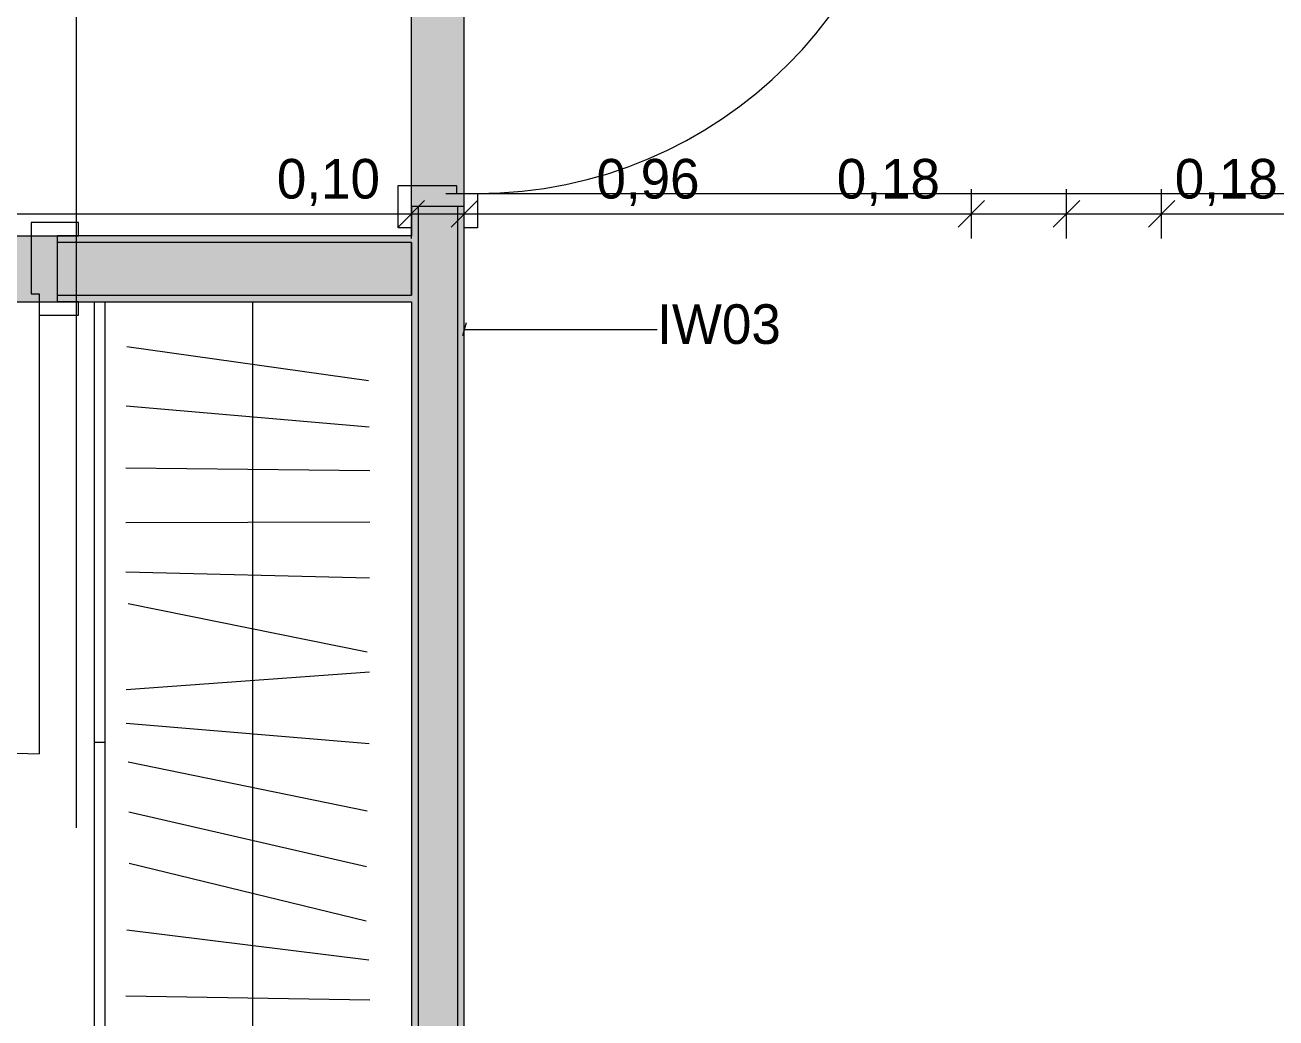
# Model space of a CAD drawing. Header units: metres. Extents: x -4 to 206, y -18 to 45.
# Drawn here: x 39.203 to 41.572, y -8.564 to -6.685 of the extents above; entities that cross this region are included whole.
import ezdxf

# ---------------------------------------------------------------- set-up
doc = ezdxf.new("R2010")
doc.units = ezdxf.units.M
doc.header["$MEASUREMENT"] = 0
doc.linetypes.add('Achse', pattern=[0.004, 0.002, -0.001, 0, -0.001])
doc.linetypes.add('Schnittlinie', pattern=[0.006, 0.003, -0.0015, 0, -0.0015])
for name, color, linetype in [('2._1.DG PP STG2_5_000 Achsraster', 7, 'Continuous'), ('2._1.DG PP STG2_5_130 Wand Innen', 7, 'Continuous'), ('2._1.DG PP STG2_5_510 Möblierung', 7, 'Continuous'), ('2._1.DG PP STG2_5_915 Allgemein Beschriftung.x', 7, 'Continuous'), ('2._1.DG PP STG2_5_950 Polierplan Bemaßung', 7, 'Continuous')]:
    doc.layers.add(name, color=color, linetype=linetype)
doc.styles.add('ERSTELLTER_STIL_2', font='')
doc.styles.get('ERSTELLTER_STIL_2').set_extended_font_data('Eurostile')

msp = doc.modelspace()

# ---------------------------------------------------------------- hatches: boundary and pattern name
at = {"layer": '2._1.DG PP STG2_5_130 Wand Innen', "linetype": 'Continuous', "lineweight": 0, "true_color": 0xffffff}
for points in [[(40.035, -6.1387), (39.935, -6.1387), (39.935, -7.0287), (40.035, -7.0287)], [(39.265, -7.2087), (39.265, -7.0837), (38.375, -7.0837), (38.375, -7.2087)]]:
    msp.add_hatch(color=7, dxfattribs=at).paths.add_polyline_path(points)
at = {"layer": '2._1.DG PP STG2_5_130 Wand Innen', "linetype": 'Continuous', "lineweight": 13, "true_color": 0xfb02fe}
for points in [[(39.935, -11.2037), (39.9475, -11.2037), (39.9475, -7.0287), (39.935, -7.0287)], [(40.0225, -11.2037), (40.035, -11.2037), (40.035, -7.0287), (40.0225, -7.0287)], [(39.265, -7.0837), (39.265, -7.0962), (39.935, -7.0962), (39.935, -7.0837)], [(39.935, -7.1962), (39.265, -7.1962), (39.265, -7.2087), (39.935, -7.2087)]]:
    msp.add_hatch(color=6, dxfattribs=at).paths.add_polyline_path(points)
at = {"layer": '2._1.DG PP STG2_5_130 Wand Innen', "linetype": 'Continuous', "lineweight": 13, "true_color": 0xffaa00}
for points in [[(39.9475, -7.0287), (39.9475, -11.2037), (40.0225, -11.2037), (40.0225, -7.0287)], [(39.265, -7.1962), (39.935, -7.1962), (39.935, -7.0962), (39.265, -7.0962)]]:
    msp.add_hatch(color=40, dxfattribs=at).paths.add_polyline_path(points)

# ---------------------------------------------------------------- linework, layer by layer
at = {"layer": '2._1.DG PP STG2_5_000 Achsraster', "color": 5, "linetype": 'Achse', "lineweight": 0, "ltscale": 1000}
for p, q in [((39.3, 1.9963), (39.3, -16.0037)), ((31.8, -7.0037), (54.3, -7.0037))]:
    msp.add_line(p, q, dxfattribs=at)
at = {"layer": '2._1.DG PP STG2_5_130 Wand Innen', "color": 8, "linetype": 'Schnittlinie', "lineweight": 13, "ltscale": 1000}
for p, q in [((39.935, -7.0287), (39.935, -6.1387)), ((40.035, -7.0287), (40.035, -6.1387)), ((38.375, -7.0837), (39.265, -7.0837)), ((38.375, -7.2087), (39.265, -7.2087))]:
    msp.add_line(p, q, dxfattribs=at)
at = {"layer": '2._1.DG PP STG2_5_130 Wand Innen', "color": 7, "linetype": 'Continuous', "lineweight": 13, "ltscale": 1000}
for p, q in [((39.91, -6.9887), (40.02, -6.9887)), ((39.91, -7.0687), (39.91, -6.9887)), ((40.02, -6.9887), (40.02, -7.0037)), ((40.02, -7.0037), (40.06, -7.0037)), ((40.06, -7.0037), (40.06, -7.0687)), ((40.035, -7.0287), (39.935, -7.0287)), ((39.935, -7.0287), (39.935, -7.0687)), ((40.035, -7.0687), (40.035, -7.0287)), ((39.215, -7.0587), (39.215, -7.1937)), ((39.305, -7.0587), (39.215, -7.0587)), ((39.305, -7.0837), (39.305, -7.0587)), ((39.935, -7.0687), (39.91, -7.0687)), ((40.06, -7.0687), (40.035, -7.0687)), ((39.265, -7.2087), (39.265, -7.0837)), ((39.265, -7.0837), (39.305, -7.0837)), ((39.215, -7.1937), (39.23, -7.1937)), ((39.23, -7.1937), (39.23, -7.2337)), ((39.305, -7.2087), (39.265, -7.2087)), ((39.305, -7.2337), (39.305, -7.2087)), ((39.23, -7.2337), (39.305, -7.2337)), ((39.23, -7.2337), (39.23, -8.0637))]:
    msp.add_line(p, q, dxfattribs=at)
at = {"layer": '2._1.DG PP STG2_5_130 Wand Innen', "color": 7, "linetype": 'Continuous', "lineweight": 18, "ltscale": 1000}
for p, q in [((39.9475, -7.0287), (39.935, -7.0287)), ((39.9475, -7.0287), (39.935, -7.0287)), ((39.9475, -7.0287), (39.935, -7.0287)), ((39.9475, -7.0287), (39.9475, -11.2037)), ((40.0225, -7.0287), (39.9475, -7.0287)), ((40.0225, -7.0287), (39.9475, -7.0287)), ((40.0225, -7.0287), (39.9475, -7.0287)), ((40.0225, -11.2037), (40.0225, -7.0287)), ((40.035, -7.0287), (40.0225, -7.0287)), ((40.035, -7.0287), (40.0225, -7.0287)), ((40.035, -7.0287), (40.0225, -7.0287)), ((39.265, -7.0962), (39.265, -7.0837)), ((39.265, -7.0962), (39.265, -7.0837)), ((39.265, -7.0962), (39.265, -7.0837)), ((39.935, -7.0962), (39.265, -7.0962)), ((39.265, -7.1962), (39.265, -7.0962)), ((39.265, -7.1962), (39.265, -7.0962)), ((39.265, -7.1962), (39.265, -7.0962)), ((39.265, -7.1962), (39.935, -7.1962)), ((39.265, -7.2087), (39.265, -7.1962)), ((39.265, -7.2087), (39.265, -7.1962)), ((39.265, -7.2087), (39.265, -7.1962))]:
    msp.add_line(p, q, dxfattribs=at)
at = {"layer": '2._1.DG PP STG2_5_130 Wand Innen', "color": 7, "linetype": 'Continuous', "lineweight": 18, "ltscale": 1000, "flags": 128}
for points in [[(39.935, -7.0287), (39.935, -7.0837)], [(40.035, -11.2037), (40.035, -7.0287)], [(39.935, -7.0837), (39.265, -7.0837)], [(39.935, -7.1962), (39.935, -7.0962)], [(39.935, -7.0962), (39.935, -7.1962)], [(39.265, -7.2087), (39.935, -7.2087)], [(39.935, -7.2087), (39.935, -11.2037)]]:
    msp.add_lwpolyline(points, dxfattribs=at)
at = {"layer": '2._1.DG PP STG2_5_130 Wand Innen', "color": 7, "linetype": 'Continuous', "lineweight": 13, "ltscale": 1000}
for centre, start, end in [((40.06, -6.1737), 270, 0), ((39.23, -7.2337), 180, 270)]:
    msp.add_arc(centre, 0.83, start, end, dxfattribs=at)
at = {"layer": '2._1.DG PP STG2_5_510 Möblierung', "color": 8, "linetype": 'Continuous', "lineweight": 13, "ltscale": 1000, "true_color": 0x7e7f7f}
for p, q in [((39.355, -9.7087), (39.355, -7.2087)), ((39.635, -8.8754), (39.635, -7.2087)), ((39.3964, -7.2931), (39.8536, -7.3576)), ((39.395, -7.4057), (39.8551, -7.445)), ((39.3942, -7.5231), (39.8559, -7.5277)), ((39.3942, -7.6261), (39.8559, -7.6247)), ((39.3942, -7.7197), (39.8558, -7.7311)), ((39.3987, -7.7797), (39.8513, -7.8711)), ((39.3948, -7.9422), (39.8553, -7.9085)), ((39.395, -8.0061), (39.8551, -8.0446)), ((39.335, -8.042), (39.355, -8.042)), ((39.3989, -8.0789), (39.8512, -8.1718)), ((39.4, -8.1736), (39.85, -8.2772)), ((39.4007, -8.2707), (39.8493, -8.38)), ((39.3959, -8.3971), (39.8542, -8.4536)), ((39.3942, -8.5215), (39.8559, -8.5293))]:
    msp.add_line(p, q, dxfattribs=at)
at = {"layer": '2._1.DG PP STG2_5_510 Möblierung', "color": 8, "linetype": 'Continuous', "lineweight": 13, "ltscale": 1000, "true_color": 0x7e7f7f, "flags": 128}
msp.add_lwpolyline([(39.335, -9.7087), (39.335, -7.2087), (39.935, -7.2087), (39.935, -9.7087)], close=True, dxfattribs=at)
at = {"layer": '2._1.DG PP STG2_5_915 Allgemein Beschriftung.x', "color": 7, "linetype": 'Continuous', "lineweight": 13, "ltscale": 1000}
for p, q in [((40.0384, -7.2483), (40.0317, -7.2733)), ((40.035, -7.2608), (40.2891, -7.2608)), ((40.2891, -7.2608), (40.4002, -7.2608))]:
    msp.add_line(p, q, dxfattribs=at)
at = {"layer": '2._1.DG PP STG2_5_950 Polierplan Bemaßung', "color": 7, "linetype": 'Continuous', "lineweight": 13, "ltscale": 1000}
for p, q in [((39.935, -7.0892), (39.935, -6.9955)), ((40.035, -7.0892), (40.035, -6.9955)), ((40.995, -7.0892), (40.995, -6.9955)), ((41.175, -7.0892), (41.175, -6.9955)), ((41.355, -7.0892), (41.355, -6.9955)), ((39.96, -7.0173), (39.91, -7.0673)), ((40.06, -7.0173), (40.01, -7.0673)), ((41.02, -7.0173), (40.97, -7.0673)), ((41.2, -7.0173), (41.15, -7.0673)), ((41.38, -7.0173), (41.33, -7.0673)), ((38.525, -7.0423), (39.935, -7.0423)), ((39.935, -7.0423), (40.035, -7.0423)), ((40.035, -7.0423), (40.995, -7.0423)), ((40.995, -7.0423), (41.175, -7.0423)), ((41.175, -7.0423), (41.355, -7.0423)), ((41.355, -7.0423), (42.99, -7.0423))]:
    msp.add_line(p, q, dxfattribs=at)

# ---------------------------------------------------------------- texts
at = {"layer": '2._1.DG PP STG2_5_915 Allgemein Beschriftung.x', "color": 7, "linetype": 'Continuous', "lineweight": 13, "insert": (40.4002, -7.2514), "char_height": 0.075, "attachment_point": 4, "style": 'ERSTELLTER_STIL_2'}
msp.add_mtext('\\A1;{\\pql;\\fEurostile|b0|i0|c0|p0;\\W1.000000;IW03}', dxfattribs=at)
at = {"layer": '2._1.DG PP STG2_5_950 Polierplan Bemaßung', "color": 7, "linetype": 'Continuous', "lineweight": 13, "char_height": 0.075, "width": 0.22978, "attachment_point": 7, "style": 'ERSTELLTER_STIL_2'}
for s, insert in [('\\A1;{\\pql;\\fEurostile|b0|i0|c0|p0;\\W1.000000;0,10}', (39.6802, -7.0273)), ('\\A1;{\\pql;\\fEurostile|b0|i0|c0|p0;\\W1.000000;0,96}', (40.2852, -7.0273)), ('\\A1;{\\pql;\\fEurostile|b0|i0|c0|p0;\\W1.000000;0,18}', (40.7402, -7.0273)), ('\\A1;{\\pql;\\fEurostile|b0|i0|c0|p0;\\W1.000000;0,18}', (41.38, -7.0273))]:
    msp.add_mtext(s, dxfattribs=dict(at, insert=insert))

doc.saveas('drawing.dxf')
